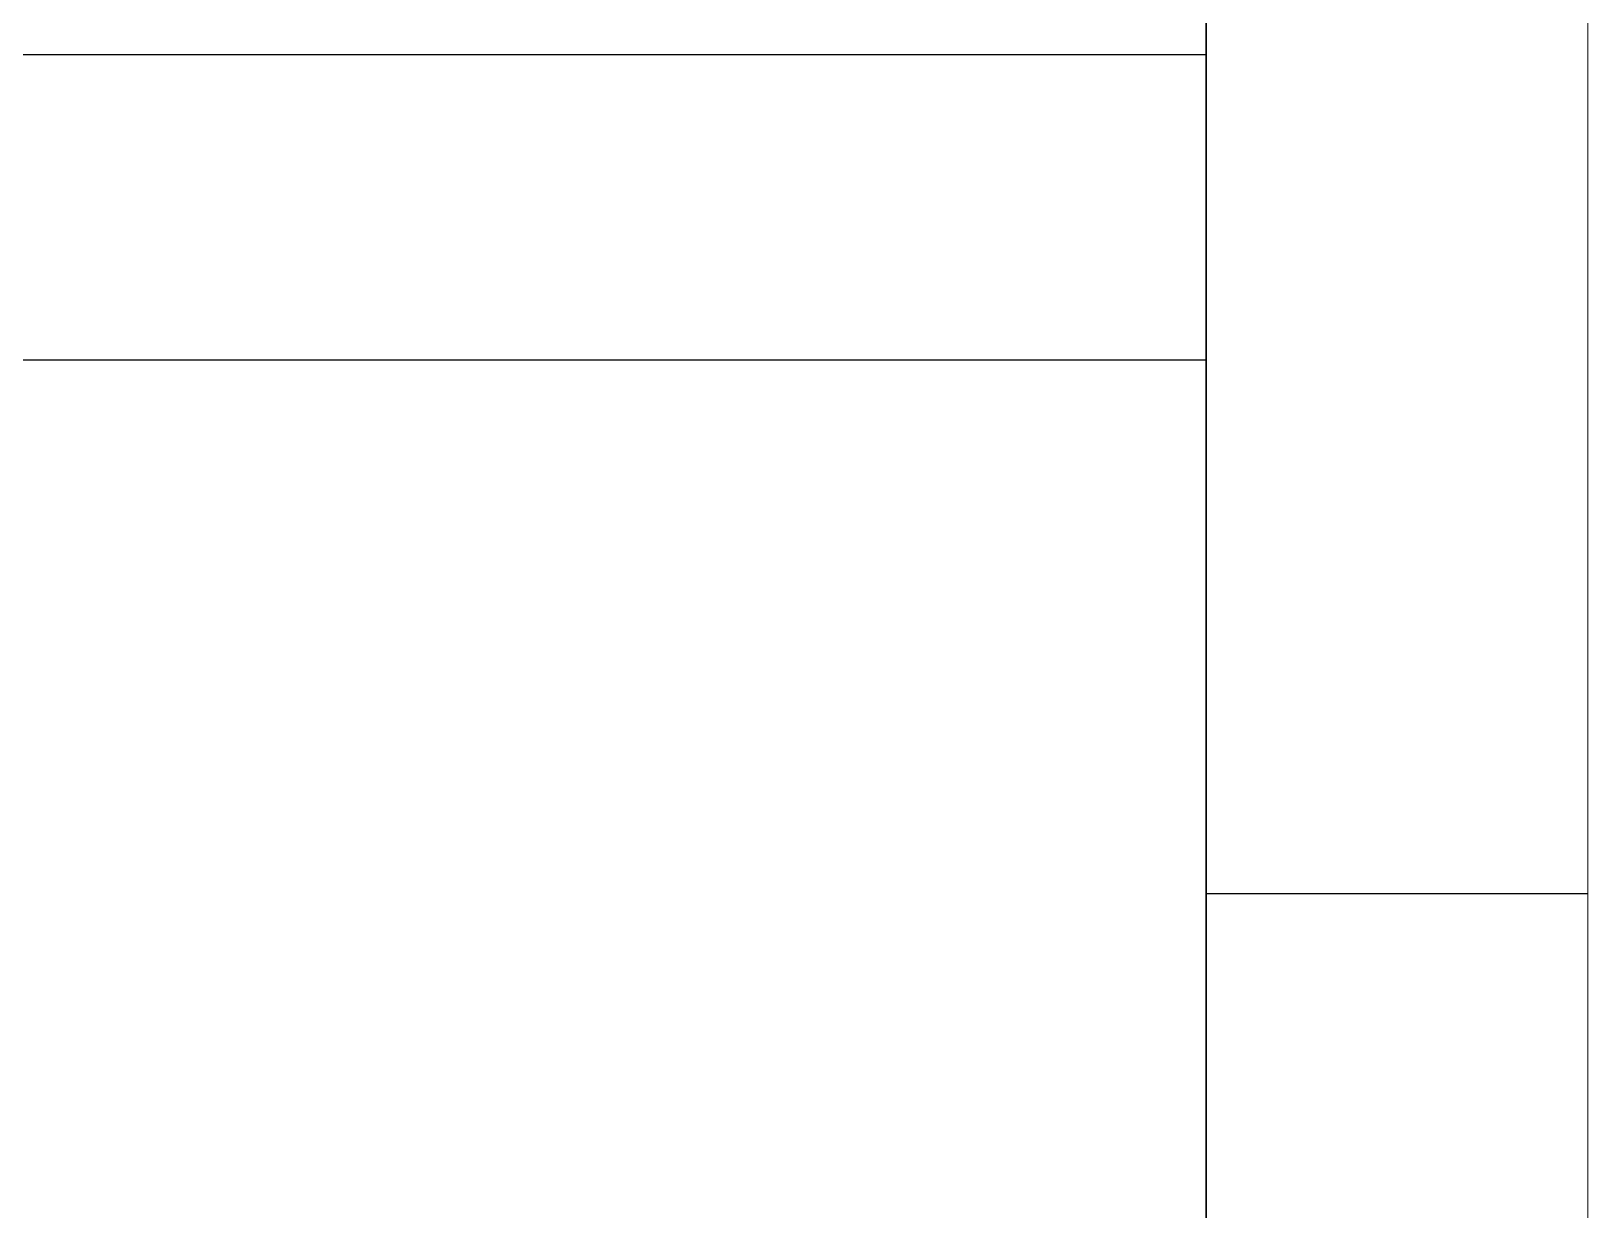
# Model space of a CAD drawing. Header units: inches. Extents: x -430764 to 256483, y 7374 to 217374.
# Drawn here: x 246284 to 256483, y 22803 to 30528 of the extents above; entities that cross this region are included whole.
import ezdxf

# ---------------------------------------------------------------- set-up
doc = ezdxf.new("R2010")
doc.units = ezdxf.units.IN
doc.header["$MEASUREMENT"] = 0
doc.layers.add('TEG BORDER', color=7, linetype='Continuous')

# ---------------------------------------------------------------- blocks, each defined once
blk = doc.blocks.new('TEG BORDER A2')
for p, q in [((589, 5), (589, 116)), ((594, 35), (589, 35))]:
    blk.add_line(p, q)
at = {"color": 5, "lineweight": 15}
blk.add_lwpolyline([(0, 420), (594, 420), (594, 0), (0, 0)], close=True, dxfattribs=at)
blk.add_lwpolyline([(5, 415), (589, 415), (589, 5), (5, 5)], close=True)
at = {"layer": 'TEG BORDER'}
for p, q in [((489, 46), (589, 46)), ((489, 42), (589, 42))]:
    blk.add_line(p, q, dxfattribs=at)

msp = doc.modelspace()

# ---------------------------------------------------------------- block references
at = {"xscale": 500, "yscale": 500, "zscale": 500}
msp.add_blockref('TEG BORDER A2', (-40517, 7373.87141), dxfattribs=at)

doc.saveas('drawing.dxf')
